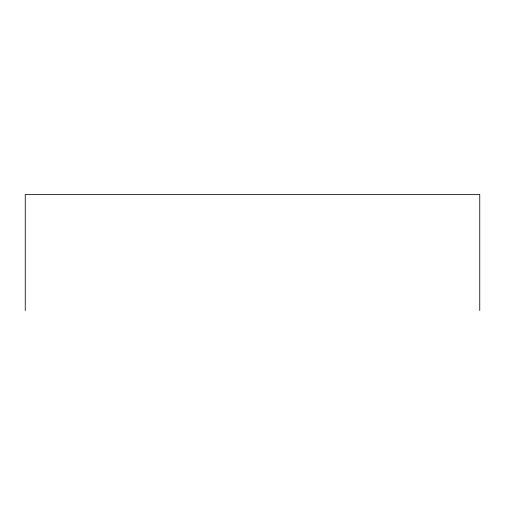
<?xml version="1.0" encoding="UTF-8"?>
<svg xmlns="http://www.w3.org/2000/svg" width="505" height="505" viewBox="0 0 505 505"><rect width="100%" height="100%" fill="white"/><g stroke="black" fill="none" stroke-linecap="round" stroke-linejoin="round"><path stroke-width="0.76" d="M479.75 310.556L479.75 194.444L25.25 194.444L25.25 310.556"/></g></svg>
